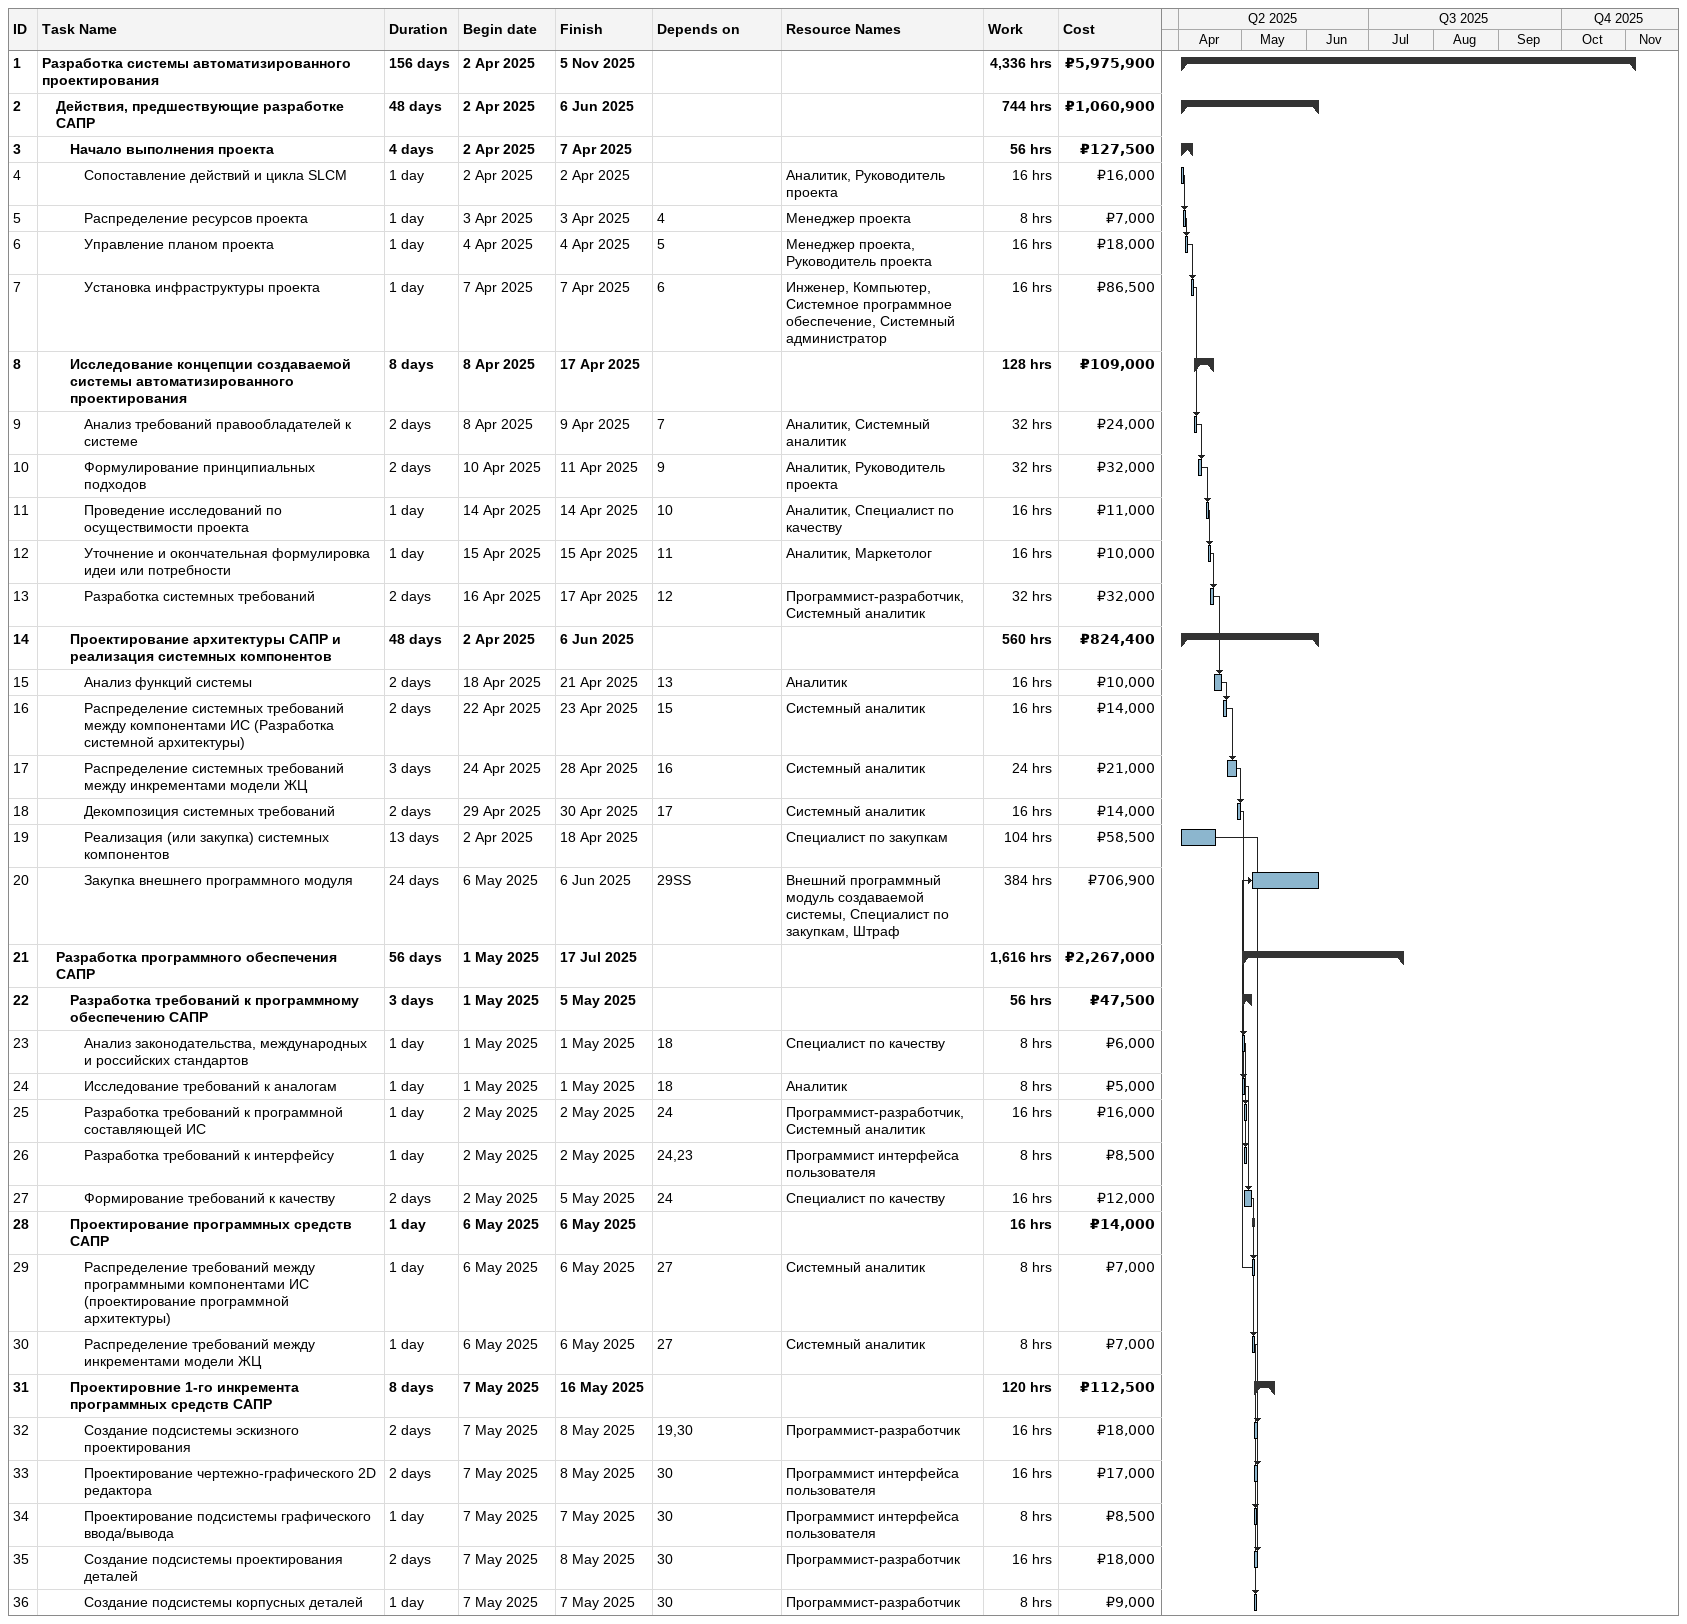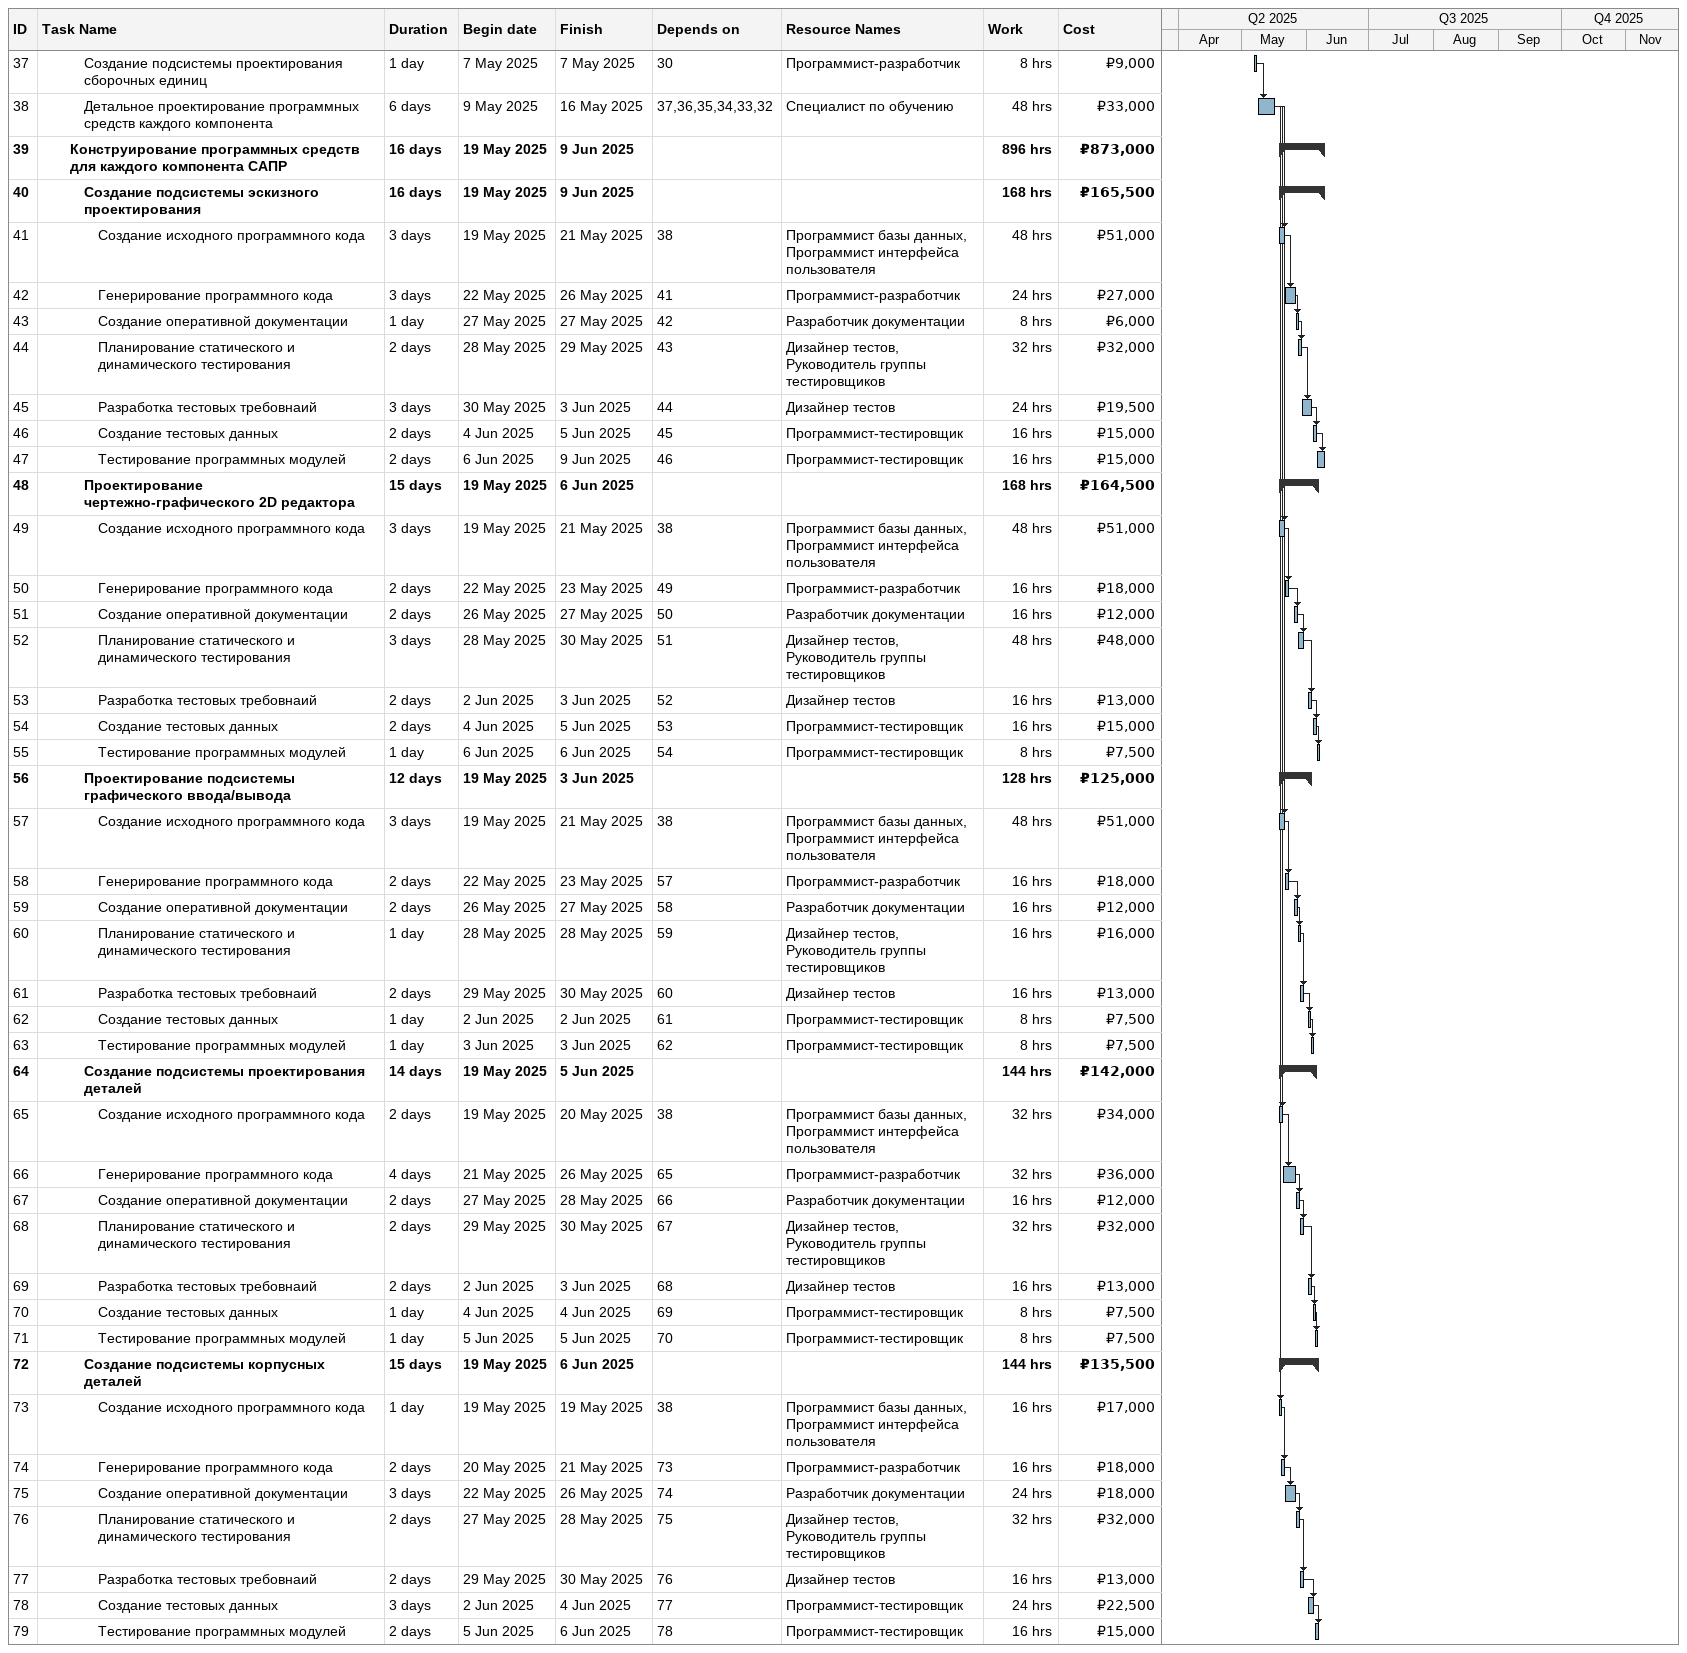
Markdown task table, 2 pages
| ID | Level | Task | Duration | Start | Finish | Predecessors | Resources | Work (h) | Cost (₽) |
|---|---|---|---|---|---|---|---|---|---|
| 1 | 1 | **Разработка системы автоматизированного проектирования** | 156d | 2025-04-02 | 2025-11-05 |  |  | 4336 | 5975900 |
| 2 | 2 | **Действия, предшествующие разработке САПР** | 48d | 2025-04-02 | 2025-06-06 |  |  | 744 | 1060900 |
| 3 | 3 | **Начало выполнения проекта** | 4d | 2025-04-02 | 2025-04-07 |  |  | 56 | 127500 |
| 4 | 4 | Сопоставление действий и цикла SLCM | 1d | 2025-04-02 | 2025-04-02 |  | Аналитик, Руководитель проекта | 16 | 16000 |
| 5 | 4 | Распределение ресурсов проекта | 1d | 2025-04-03 | 2025-04-03 | 4 | Менеджер проекта | 8 | 7000 |
| 6 | 4 | Управление планом проекта | 1d | 2025-04-04 | 2025-04-04 | 5 | Менеджер проекта, Руководитель проекта | 16 | 18000 |
| 7 | 4 | Установка инфраструктуры проекта | 1d | 2025-04-07 | 2025-04-07 | 6 | Инженер, Компьютер, Системное программное обеспечение, Системный администратор | 16 | 86500 |
| 8 | 3 | **Исследование концепции создаваемой системы автоматизированного проектирования** | 8d | 2025-04-08 | 2025-04-17 |  |  | 128 | 109000 |
| 9 | 4 | Анализ требований правообладателей к системе | 2d | 2025-04-08 | 2025-04-09 | 7 | Аналитик, Системный аналитик | 32 | 24000 |
| 10 | 4 | Формулирование принципиальных подходов | 2d | 2025-04-10 | 2025-04-11 | 9 | Аналитик, Руководитель проекта | 32 | 32000 |
| 11 | 4 | Проведение исследований по осуществимости проекта | 1d | 2025-04-14 | 2025-04-14 | 10 | Аналитик, Специалист по качеству | 16 | 11000 |
| 12 | 4 | Уточнение и окончательная формулировка идеи или потребности | 1d | 2025-04-15 | 2025-04-15 | 11 | Аналитик, Маркетолог | 16 | 10000 |
| 13 | 4 | Разработка системных требований | 2d | 2025-04-16 | 2025-04-17 | 12 | Программист-разработчик, Системный аналитик | 32 | 32000 |
| 14 | 3 | **Проектирование архитектуры САПР и реализация системных компонентов** | 48d | 2025-04-02 | 2025-06-06 |  |  | 560 | 824400 |
| 15 | 4 | Анализ функций системы | 2d | 2025-04-18 | 2025-04-21 | 13 | Аналитик | 16 | 10000 |
| 16 | 4 | Распределение системных требований между компонентами ИС (Разработка системной архитектуры) | 2d | 2025-04-22 | 2025-04-23 | 15 | Системный аналитик | 16 | 14000 |
| 17 | 4 | Распределение системных требований между инкрементами модели ЖЦ | 3d | 2025-04-24 | 2025-04-28 | 16 | Системный аналитик | 24 | 21000 |
| 18 | 4 | Декомпозиция системных требований | 2d | 2025-04-29 | 2025-04-30 | 17 | Системный аналитик | 16 | 14000 |
| 19 | 4 | Реализация (или закупка) системных компонентов | 13d | 2025-04-02 | 2025-04-18 |  | Специалист по закупкам | 104 | 58500 |
| 20 | 4 | Закупка внешнего программного модуля | 24d | 2025-05-06 | 2025-06-06 | 29SS | Внешний программный модуль создаваемой системы, Специалист по закупкам, Штраф | 384 | 706900 |
| 21 | 2 | **Разработка программного обеспечения САПР** | 56d | 2025-05-01 | 2025-07-17 |  |  | 1616 | 2267000 |
| 22 | 3 | **Разработка требований к программному обеспечению САПР** | 3d | 2025-05-01 | 2025-05-05 |  |  | 56 | 47500 |
| 23 | 4 | Анализ законодательства, международных и российских стандартов | 1d | 2025-05-01 | 2025-05-01 | 18 | Специалист по качеству | 8 | 6000 |
| 24 | 4 | Исследование требований к аналогам | 1d | 2025-05-01 | 2025-05-01 | 18 | Аналитик | 8 | 5000 |
| 25 | 4 | Разработка требований к программной составляющей ИС | 1d | 2025-05-02 | 2025-05-02 | 24 | Программист-разработчик, Системный аналитик | 16 | 16000 |
| 26 | 4 | Разработка требований к интерфейсу | 1d | 2025-05-02 | 2025-05-02 | 24, 23 | Программист интерфейса пользователя | 8 | 8500 |
| 27 | 4 | Формирование требований к качеству | 2d | 2025-05-02 | 2025-05-05 | 24 | Специалист по качеству | 16 | 12000 |
| 28 | 3 | **Проектирование программных средств САПР** | 1d | 2025-05-06 | 2025-05-06 |  |  | 16 | 14000 |
| 29 | 4 | Распределение требований между программными компонентами ИС (проектирование программной архитектуры) | 1d | 2025-05-06 | 2025-05-06 | 27 | Системный аналитик | 8 | 7000 |
| 30 | 4 | Распределение требований между инкрементами модели ЖЦ | 1d | 2025-05-06 | 2025-05-06 | 27 | Системный аналитик | 8 | 7000 |
| 31 | 3 | **Проектировние 1-го инкремента программных средств САПР** | 8d | 2025-05-07 | 2025-05-16 |  |  | 120 | 112500 |
| 32 | 4 | Создание подсистемы эскизного проектирования | 2d | 2025-05-07 | 2025-05-08 | 19, 30 | Программист-разработчик | 16 | 18000 |
| 33 | 4 | Проектирование чертежно-графического 2D редактора | 2d | 2025-05-07 | 2025-05-08 | 30 | Программист интерфейса пользователя | 16 | 17000 |
| 34 | 4 | Проектирование подсистемы графического ввода/вывода | 1d | 2025-05-07 | 2025-05-07 | 30 | Программист интерфейса пользователя | 8 | 8500 |
| 35 | 4 | Создание подсистемы проектирования деталей | 2d | 2025-05-07 | 2025-05-08 | 30 | Программист-разработчик | 16 | 18000 |
| 36 | 4 | Создание подсистемы корпусных деталей | 1d | 2025-05-07 | 2025-05-07 | 30 | Программист-разработчик | 8 | 9000 |
| 37 | 4 | Создание подсистемы проектирования сборочных единиц | 1d | 2025-05-07 | 2025-05-07 | 30 | Программист-разработчик | 8 | 9000 |
| 38 | 4 | Детальное проектирование программных средств каждого компонента | 6d | 2025-05-09 | 2025-05-16 | 37, 36, 35, 34, 33, 32 | Специалист по обучению | 48 | 33000 |
| 39 | 3 | **Конструирование программных средств для каждого компонента САПР** | 16d | 2025-05-19 | 2025-06-09 |  |  | 896 | 873000 |
| 40 | 4 | **Создание подсистемы эскизного проектирования** | 16d | 2025-05-19 | 2025-06-09 |  |  | 168 | 165500 |
| 41 | 5 | Создание исходного программного кода | 3d | 2025-05-19 | 2025-05-21 | 38 | Программист базы данных, Программист интерфейса пользователя | 48 | 51000 |
| 42 | 5 | Генерирование программного кода | 3d | 2025-05-22 | 2025-05-26 | 41 | Программист-разработчик | 24 | 27000 |
| 43 | 5 | Создание оперативной документации | 1d | 2025-05-27 | 2025-05-27 | 42 | Разработчик документации | 8 | 6000 |
| 44 | 5 | Планирование статического и динамического тестирования | 2d | 2025-05-28 | 2025-05-29 | 43 | Дизайнер тестов, Руководитель группы тестировщиков | 32 | 32000 |
| 45 | 5 | Разработка тестовых требовнаий | 3d | 2025-05-30 | 2025-06-03 | 44 | Дизайнер тестов | 24 | 19500 |
| 46 | 5 | Создание тестовых данных | 2d | 2025-06-04 | 2025-06-05 | 45 | Программист-тестировщик | 16 | 15000 |
| 47 | 5 | Тестирование программных модулей | 2d | 2025-06-06 | 2025-06-09 | 46 | Программист-тестировщик | 16 | 15000 |
| 48 | 4 | **Проектирование чертежно-графического 2D редактора** | 15d | 2025-05-19 | 2025-06-06 |  |  | 168 | 164500 |
| 49 | 5 | Создание исходного программного кода | 3d | 2025-05-19 | 2025-05-21 | 38 | Программист базы данных, Программист интерфейса пользователя | 48 | 51000 |
| 50 | 5 | Генерирование программного кода | 2d | 2025-05-22 | 2025-05-23 | 49 | Программист-разработчик | 16 | 18000 |
| 51 | 5 | Создание оперативной документации | 2d | 2025-05-26 | 2025-05-27 | 50 | Разработчик документации | 16 | 12000 |
| 52 | 5 | Планирование статического и динамического тестирования | 3d | 2025-05-28 | 2025-05-30 | 51 | Дизайнер тестов, Руководитель группы тестировщиков | 48 | 48000 |
| 53 | 5 | Разработка тестовых требовнаий | 2d | 2025-06-02 | 2025-06-03 | 52 | Дизайнер тестов | 16 | 13000 |
| 54 | 5 | Создание тестовых данных | 2d | 2025-06-04 | 2025-06-05 | 53 | Программист-тестировщик | 16 | 15000 |
| 55 | 5 | Тестирование программных модулей | 1d | 2025-06-06 | 2025-06-06 | 54 | Программист-тестировщик | 8 | 7500 |
| 56 | 4 | **Проектирование подсистемы графического ввода/вывода** | 12d | 2025-05-19 | 2025-06-03 |  |  | 128 | 125000 |
| 57 | 5 | Создание исходного программного кода | 3d | 2025-05-19 | 2025-05-21 | 38 | Программист базы данных, Программист интерфейса пользователя | 48 | 51000 |
| 58 | 5 | Генерирование программного кода | 2d | 2025-05-22 | 2025-05-23 | 57 | Программист-разработчик | 16 | 18000 |
| 59 | 5 | Создание оперативной документации | 2d | 2025-05-26 | 2025-05-27 | 58 | Разработчик документации | 16 | 12000 |
| 60 | 5 | Планирование статического и динамического тестирования | 1d | 2025-05-28 | 2025-05-28 | 59 | Дизайнер тестов, Руководитель группы тестировщиков | 16 | 16000 |
| 61 | 5 | Разработка тестовых требовнаий | 2d | 2025-05-29 | 2025-05-30 | 60 | Дизайнер тестов | 16 | 13000 |
| 62 | 5 | Создание тестовых данных | 1d | 2025-06-02 | 2025-06-02 | 61 | Программист-тестировщик | 8 | 7500 |
| 63 | 5 | Тестирование программных модулей | 1d | 2025-06-03 | 2025-06-03 | 62 | Программист-тестировщик | 8 | 7500 |
| 64 | 4 | **Создание подсистемы проектирования деталей** | 14d | 2025-05-19 | 2025-06-05 |  |  | 144 | 142000 |
| 65 | 5 | Создание исходного программного кода | 2d | 2025-05-19 | 2025-05-20 | 38 | Программист базы данных, Программист интерфейса пользователя | 32 | 34000 |
| 66 | 5 | Генерирование программного кода | 4d | 2025-05-21 | 2025-05-26 | 65 | Программист-разработчик | 32 | 36000 |
| 67 | 5 | Создание оперативной документации | 2d | 2025-05-27 | 2025-05-28 | 66 | Разработчик документации | 16 | 12000 |
| 68 | 5 | Планирование статического и динамического тестирования | 2d | 2025-05-29 | 2025-05-30 | 67 | Дизайнер тестов, Руководитель группы тестировщиков | 32 | 32000 |
| 69 | 5 | Разработка тестовых требовнаий | 2d | 2025-06-02 | 2025-06-03 | 68 | Дизайнер тестов | 16 | 13000 |
| 70 | 5 | Создание тестовых данных | 1d | 2025-06-04 | 2025-06-04 | 69 | Программист-тестировщик | 8 | 7500 |
| 71 | 5 | Тестирование программных модулей | 1d | 2025-06-05 | 2025-06-05 | 70 | Программист-тестировщик | 8 | 7500 |
| 72 | 4 | **Создание подсистемы корпусных деталей** | 15d | 2025-05-19 | 2025-06-06 |  |  | 144 | 135500 |
| 73 | 5 | Создание исходного программного кода | 1d | 2025-05-19 | 2025-05-19 | 38 | Программист базы данных, Программист интерфейса пользователя | 16 | 17000 |
| 74 | 5 | Генерирование программного кода | 2d | 2025-05-20 | 2025-05-21 | 73 | Программист-разработчик | 16 | 18000 |
| 75 | 5 | Создание оперативной документации | 3d | 2025-05-22 | 2025-05-26 | 74 | Разработчик документации | 24 | 18000 |
| 76 | 5 | Планирование статического и динамического тестирования | 2d | 2025-05-27 | 2025-05-28 | 75 | Дизайнер тестов, Руководитель группы тестировщиков | 32 | 32000 |
| 77 | 5 | Разработка тестовых требовнаий | 2d | 2025-05-29 | 2025-05-30 | 76 | Дизайнер тестов | 16 | 13000 |
| 78 | 5 | Создание тестовых данных | 3d | 2025-06-02 | 2025-06-04 | 77 | Программист-тестировщик | 24 | 22500 |
| 79 | 5 | Тестирование программных модулей | 2d | 2025-06-05 | 2025-06-06 | 78 | Программист-тестировщик | 16 | 15000 |
